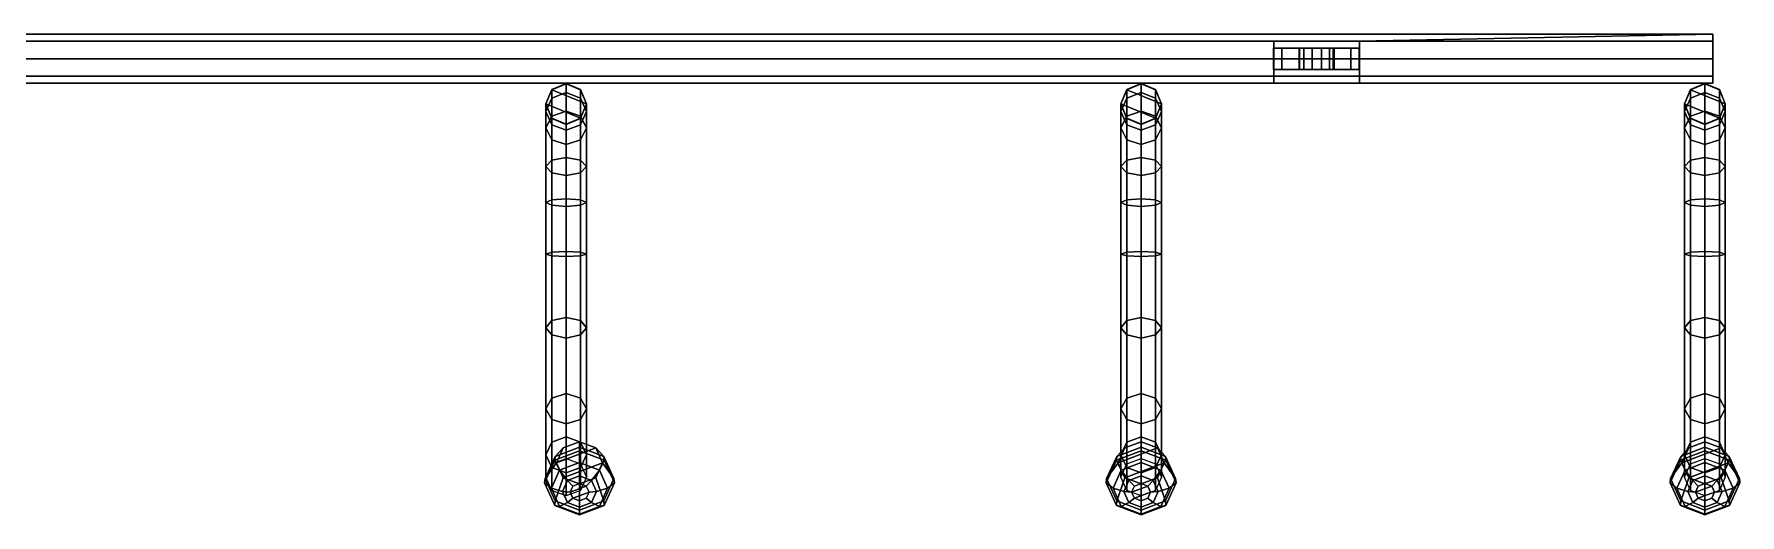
# Model space of a CAD drawing. Extents: x 0 to 330, y -45 to 0.
# Drawn here: x 170.3 to 330, y -45 to 0 of the extents above; entities that cross this region are included whole.
import ezdxf

# ---------------------------------------------------------------- set-up
doc = ezdxf.new("R2010")
doc.units = 0
doc.layers.add('ACESSORIO', color=254, linetype='CONTINUOUS')
doc.layers.add('BRANCO', color=7, linetype='CONTINUOUS')

msp = doc.modelspace()

# ---------------------------------------------------------------- meshes
at = {"layer": 'ACESSORIO'}
mesh = msp.add_polyface(dxfattribs=at)
corners = [(327.46, -4.6, 61), (327.46, -4.6, 28.55), (286.39, -4.6, 61), (33.17, -4.6, 61), (0.21, -4.6, 61), (0.21, -4.6, 28.55), (327.46, -3.93, 62.63), (327.46, -3.93, 59.37), (327.46, -3.93, 30.18), (327.46, -3.93, 26.92), (294.39, -3.93, 62.63), (294.39, -3.93, 59.37), (41.15, -3.93, 62.63), (41.15, -3.93, 59.37), (0.21, -3.93, 62.63), (0.21, -3.93, 59.37), (0.21, -3.93, 30.18), (0.21, -3.93, 26.92), (294.36, -3.3, 59.34), (293.59, -3.3, 64.23), (292.03, -3.3, 61.39), (292.03, -3.3, 60.51), (291.93, -3.3, 65), (291.59, -3.3, 62.15), (290.83, -3.3, 59.32), (289.96, -3.3, 62.59), (289.2, -3.3, 59.76), (288.79, -3.3, 57), (288.76, -3.3, 61.39), (287.12, -3.3, 64.23), (287.12, -3.3, 57.77), (286.36, -3.3, 62.66), (41.13, -3.3, 59.34), (40.36, -3.3, 64.23), (38.8, -3.3, 61.39), (38.8, -3.3, 60.51), (38.7, -3.3, 65), (38.36, -3.3, 62.15), (37.6, -3.3, 59.32), (36.73, -3.3, 62.59), (35.97, -3.3, 59.76), (35.56, -3.3, 57), (35.53, -3.3, 61.39), (33.89, -3.3, 64.23), (33.89, -3.3, 57.77), (33.13, -3.3, 62.66), (327.46, -2.3, 58.7), (327.46, -2.3, 26.25), (294.39, -2.3, 63.3), (294.39, -2.3, 58.7), (41.15, -2.3, 63.3), (41.15, -2.3, 58.7), (33.17, -2.3, 63.3), (0.21, -2.3, 63.3), (0.21, -2.3, 58.7), (0.21, -2.3, 30.85), (0.21, -2.3, 26.25), (294.36, -1.3, 62.66), (294.36, -1.3, 59.34), (293.59, -1.3, 64.23), (293.59, -1.3, 57.77), (292.03, -1.3, 61.39), (291.93, -1.3, 57), (291.59, -1.3, 62.15), (290.83, -1.3, 62.59), (288.79, -1.3, 57), (287.12, -1.3, 57.77), (286.36, -1.3, 59.34), (41.13, -1.3, 62.66), (41.13, -1.3, 59.34), (40.36, -1.3, 64.23), (40.36, -1.3, 57.77), (38.8, -1.3, 61.39), (38.7, -1.3, 57), (38.36, -1.3, 62.15), (37.6, -1.3, 62.59), (35.56, -1.3, 57), (33.89, -1.3, 57.77), (33.13, -1.3, 59.34), (327.46, -0.67, 59.37), (327.46, -0.67, 26.92), (294.39, -0.67, 62.63), (294.39, -0.67, 59.37), (41.15, -0.67, 62.63), (41.15, -0.67, 59.37), (33.17, -0.67, 62.63), (0.21, -0.67, 62.63), (0.21, -0.67, 59.37), (0.21, -0.67, 30.18), (327.46, 0, 28.55), (294.39, -0.67, 61), (41.15, -0.67, 61), (33.17, -0.67, 61), (0.21, 0, 61), (0.21, 0, 28.55), (0.21, 0, 28.55), (0.21, 0, 61), (286.39, -0.67, 61), (327.46, 0, 28.55), (327.46, 0, 61), (327.46, 0, 61), (0.21, -0.67, 26.92), (0.21, -0.67, 26.92), (0.21, -0.67, 30.18), (0.21, -0.67, 59.37), (0.21, -0.67, 62.63), (33.17, -0.67, 59.37), (286.39, -0.67, 59.37), (286.39, -0.67, 62.63), (327.46, -0.67, 26.92), (327.46, -0.67, 30.18), (327.46, -0.67, 30.18), (327.46, -0.67, 59.37), (327.46, -0.67, 62.63), (327.46, -0.67, 62.63), (33.13, -1.3, 59.34), (33.13, -1.3, 62.66), (33.13, -1.3, 62.66), (33.89, -1.3, 57.77), (33.89, -1.3, 64.23), (33.89, -1.3, 64.23), (35.53, -1.3, 60.51), (35.53, -1.3, 60.51), (35.53, -1.3, 61.39), (35.53, -1.3, 61.39), (35.56, -1.3, 57), (35.56, -1.3, 65), (35.56, -1.3, 65), (35.97, -1.3, 59.76), (35.97, -1.3, 59.76), (35.97, -1.3, 62.15), (35.97, -1.3, 62.15), (36.73, -1.3, 59.32), (36.73, -1.3, 59.32), (36.73, -1.3, 62.59), (36.73, -1.3, 62.59), (37.6, -1.3, 59.32), (37.6, -1.3, 59.32), (37.6, -1.3, 62.59), (38.36, -1.3, 59.76), (38.36, -1.3, 59.76), (38.36, -1.3, 62.15), (38.7, -1.3, 57), (38.7, -1.3, 65), (38.7, -1.3, 65), (38.8, -1.3, 60.51), (38.8, -1.3, 60.51), (38.8, -1.3, 61.39), (40.36, -1.3, 57.77), (40.36, -1.3, 64.23), (41.13, -1.3, 59.34), (41.13, -1.3, 62.66), (286.36, -1.3, 59.34), (286.36, -1.3, 62.66), (286.36, -1.3, 62.66), (287.12, -1.3, 57.77), (287.12, -1.3, 64.23), (287.12, -1.3, 64.23), (288.76, -1.3, 60.51), (288.76, -1.3, 60.51), (288.76, -1.3, 61.39), (288.76, -1.3, 61.39), (288.79, -1.3, 57), (288.79, -1.3, 65), (288.79, -1.3, 65), (289.2, -1.3, 59.76), (289.2, -1.3, 59.76), (289.2, -1.3, 62.15), (289.2, -1.3, 62.15), (289.96, -1.3, 59.32), (289.96, -1.3, 59.32), (289.96, -1.3, 62.59), (289.96, -1.3, 62.59), (290.83, -1.3, 59.32), (290.83, -1.3, 59.32), (290.83, -1.3, 62.59), (291.59, -1.3, 59.76), (291.59, -1.3, 59.76), (291.59, -1.3, 62.15), (291.93, -1.3, 57), (291.93, -1.3, 65), (291.93, -1.3, 65), (292.03, -1.3, 60.51), (292.03, -1.3, 60.51), (292.03, -1.3, 61.39), (293.59, -1.3, 57.77), (293.59, -1.3, 64.23), (294.36, -1.3, 59.34), (294.36, -1.3, 62.66), (0.21, -2.3, 26.25), (0.21, -2.3, 30.85), (0.21, -2.3, 58.7), (0.21, -2.3, 63.3), (33.17, -2.3, 58.7), (286.39, -2.3, 58.7), (286.39, -2.3, 63.3), (327.46, -2.3, 26.25), (327.46, -2.3, 30.85), (327.46, -2.3, 30.85), (327.46, -2.3, 58.7), (327.46, -2.3, 63.3), (327.46, -2.3, 63.3), (33.13, -3.3, 59.34), (33.13, -3.3, 59.34), (33.13, -3.3, 62.66), (33.89, -3.3, 57.77), (33.89, -3.3, 64.23), (35.53, -3.3, 60.51), (35.53, -3.3, 60.51), (35.53, -3.3, 61.39), (35.56, -3.3, 57), (35.56, -3.3, 65), (35.56, -3.3, 65), (35.97, -3.3, 59.76), (35.97, -3.3, 62.15), (35.97, -3.3, 62.15), (36.73, -3.3, 59.32), (36.73, -3.3, 59.32), (36.73, -3.3, 62.59), (37.6, -3.3, 59.32), (37.6, -3.3, 62.59), (37.6, -3.3, 62.59), (38.36, -3.3, 59.76), (38.36, -3.3, 59.76), (38.36, -3.3, 62.15), (38.7, -3.3, 57), (38.7, -3.3, 57), (38.7, -3.3, 65), (38.8, -3.3, 60.51), (38.8, -3.3, 61.39), (40.36, -3.3, 57.77), (40.36, -3.3, 57.77), (40.36, -3.3, 64.23), (41.13, -3.3, 59.34), (41.13, -3.3, 62.66), (41.13, -3.3, 62.66), (286.36, -3.3, 59.34), (286.36, -3.3, 59.34), (286.36, -3.3, 62.66), (287.12, -3.3, 57.77), (287.12, -3.3, 64.23), (288.76, -3.3, 60.51), (288.76, -3.3, 60.51), (288.76, -3.3, 61.39), (288.79, -3.3, 57), (288.79, -3.3, 65), (288.79, -3.3, 65), (289.2, -3.3, 59.76), (289.2, -3.3, 62.15), (289.2, -3.3, 62.15), (289.96, -3.3, 59.32), (289.96, -3.3, 59.32), (289.96, -3.3, 62.59), (290.83, -3.3, 59.32), (290.83, -3.3, 62.59), (290.83, -3.3, 62.59), (291.59, -3.3, 59.76), (291.59, -3.3, 59.76), (291.59, -3.3, 62.15), (291.93, -3.3, 57), (291.93, -3.3, 57), (291.93, -3.3, 65), (292.03, -3.3, 60.51), (292.03, -3.3, 61.39), (293.59, -3.3, 57.77), (293.59, -3.3, 57.77), (293.59, -3.3, 64.23), (294.36, -3.3, 59.34), (294.36, -3.3, 62.66), (294.36, -3.3, 62.66), (0.21, -3.93, 26.92), (0.21, -3.93, 30.18), (0.21, -3.93, 59.37), (0.21, -3.93, 62.63), (33.17, -3.93, 59.37), (33.17, -3.93, 62.63), (286.39, -3.93, 59.37), (286.39, -3.93, 62.63), (327.46, -3.93, 26.92), (327.46, -3.93, 30.18), (327.46, -3.93, 59.37), (327.46, -3.93, 62.63), (0.21, -4.6, 28.55), (0.21, -4.6, 61), (41.15, -4.6, 61), (294.39, -4.6, 61), (327.46, -4.6, 28.55), (327.46, -4.6, 61)]
mesh.append_faces([[corners[k] for k in face] for face in [(281, 10, 285, 287), (200, 48, 10, 281), (113, 81, 48, 200), (99, 90, 81, 113), (112, 82, 90, 99), (199, 49, 82, 112), (280, 11, 49, 199), (287, 285, 11, 280), (191, 272, 4, 104), (104, 4, 14, 96), (96, 14, 192, 105), (79, 100, 114, 46), (46, 114, 201, 7), (7, 201, 6, 0), (12, 284, 2, 277), (50, 12, 277, 195), (83, 50, 195, 108), (91, 83, 108, 97), (84, 91, 97, 107), (51, 84, 107, 194), (13, 51, 194, 276), (284, 13, 276, 2), (273, 283, 3, 275), (53, 273, 275, 52), (86, 53, 52, 85), (93, 86, 85, 92), (87, 93, 92, 106), (54, 87, 106, 193), (15, 54, 193, 274), (283, 15, 274, 3), (286, 279, 271, 282), (279, 197, 190, 271), (197, 110, 103, 190), (110, 89, 94, 103), (89, 109, 101, 94), (109, 196, 189, 101), (196, 278, 270, 189), (278, 286, 282, 270), (56, 17, 5, 102), (102, 5, 16, 95), (95, 16, 55, 88), (80, 98, 111, 47), (47, 111, 198, 9), (9, 198, 8, 1), (226, 41, 125, 142), (203, 45, 116, 115), (212, 36, 143, 126), (235, 32, 150, 151), (118, 125, 41, 44), (231, 226, 142, 148), (119, 116, 45, 43), (149, 143, 36, 33), (115, 118, 44, 203), (32, 231, 148, 150), (126, 119, 43, 212), (151, 149, 33, 235), (35, 145, 139, 223), (34, 147, 145, 35), (38, 136, 132, 217), (223, 139, 136, 38), (40, 128, 121, 208), (217, 132, 128, 40), (42, 123, 130, 215), (208, 121, 123, 42), (39, 134, 138, 221), (215, 130, 134, 39), (147, 34, 37, 141), (221, 138, 141, 37), (74, 75, 144, 70), (74, 70, 68, 72), (72, 68, 69, 146), (140, 146, 69, 71), (140, 71, 73, 137), (133, 137, 73, 76), (129, 133, 76, 77), (129, 77, 78, 122), (124, 122, 78, 117), (131, 124, 117, 120), (131, 120, 127, 135), (135, 127, 144, 75), (214, 218, 211, 206), (214, 206, 204, 209), (209, 204, 202, 207), (213, 207, 202, 205), (213, 205, 210, 216), (216, 210, 225, 219), (222, 219, 225, 230), (222, 230, 233, 228), (229, 228, 233, 234), (224, 229, 234, 232), (224, 232, 227, 220), (218, 220, 227, 211), (260, 27, 162, 179), (237, 31, 153, 152), (246, 22, 180, 163), (269, 18, 187, 188), (155, 162, 27, 30), (265, 260, 179, 185), (156, 153, 31, 29), (186, 180, 22, 19), (152, 155, 30, 237), (18, 265, 185, 187), (163, 156, 29, 246), (188, 186, 19, 269), (21, 182, 176, 257), (20, 184, 182, 21), (24, 173, 169, 251), (257, 176, 173, 24), (26, 165, 158, 242), (251, 169, 165, 26), (28, 160, 167, 249), (242, 158, 160, 28), (25, 171, 175, 255), (249, 167, 171, 25), (184, 20, 23, 178), (255, 175, 178, 23), (63, 64, 181, 59), (63, 59, 57, 61), (61, 57, 58, 183), (177, 183, 58, 60), (177, 60, 62, 174), (170, 174, 62, 65), (166, 170, 65, 66), (166, 66, 67, 159), (161, 159, 67, 154), (168, 161, 154, 157), (168, 157, 164, 172), (172, 164, 181, 64), (248, 252, 245, 240), (248, 240, 238, 243), (243, 238, 236, 241), (247, 241, 236, 239), (247, 239, 244, 250), (250, 244, 259, 253), (256, 253, 259, 264), (256, 264, 267, 262), (263, 262, 267, 268), (258, 263, 268, 266), (258, 266, 261, 254), (252, 254, 261, 245)]])
mesh = msp.add_polyface(dxfattribs=at)
corners = [(218.79, -40.58, 16.53), (218.24, -39.39, 17.16), (221.48, -38.2, 17.8), (218.79, -38.2, 17.8), (218.79, -36.07, 9.72), (218.24, -35.07, 10.61), (221.48, -34.06, 11.5), (218.79, -34.06, 11.5), (218.79, -28.16, 3.02), (218.24, -27.48, 4.2), (221.48, -26.8, 5.39), (218.79, -26.8, 5.39), (218.79, -20.75, 0.56), (218.24, -20.59, 1.92), (221.48, -20.42, 3.28), (218.79, -20.42, 3.28), (221.48, -16.02, 3.58), (222.04, -15.77, 2.25), (221.48, -15.51, 0.92), (220.14, -15.41, 0.37), (221.48, -12.98, 4.55), (222.04, -12.39, 3.32), (221.48, -11.81, 2.1), (220.14, -11.56, 1.6), (218.79, -8.48, 9.88), (220.14, -8.45, 12.2), (220.14, -8.44, 63.09), (218.79, -7.89, 12.2), (218.79, -7.88, 63.09), (221.48, -7.68, 5.9), (218.24, -7.24, 9.33), (220.14, -7.22, 5.58), (218.24, -6.54, 12.2), (220.14, -5.48, 8.55), (221.48, -5.2, 63.09), (218.79, -5.19, 12.19), (220.14, -4.64, 63.09), (220.14, -4.63, 12.19), (220.14, -4.64, 63.09), (221.48, -5.19, 12.19), (218.79, -5.2, 63.09), (218.79, -5.2, 63.09), (221.48, -5.2, 63.09), (218.79, -6, 8.78), (221.48, -6, 8.78), (218.24, -6.54, 63.09), (218.24, -6.54, 63.09), (222.04, -6.54, 12.2), (222.04, -6.54, 63.09), (222.04, -6.54, 63.09), (222.04, -7.24, 9.33), (218.79, -7.68, 5.9), (218.79, -7.88, 63.09), (221.48, -7.88, 63.09), (221.48, -7.88, 63.09), (221.48, -7.89, 12.2), (220.14, -8.44, 63.09), (221.48, -8.48, 9.88), (218.24, -8.78, 6.68), (222.04, -8.78, 6.68), (220.14, -8.99, 10.11), (218.79, -9.88, 7.45), (221.48, -9.88, 7.45), (220.14, -10.33, 7.77), (218.79, -11.81, 2.1), (218.24, -12.39, 3.32), (218.79, -12.98, 4.55), (220.14, -13.22, 5.05), (218.79, -15.51, 0.92), (218.24, -15.77, 2.25), (218.79, -16.02, 3.58), (220.14, -16.13, 4.13), (220.14, -20.36, 3.85), (222.04, -20.59, 1.92), (221.48, -20.75, 0.56), (220.14, -20.82), (220.14, -26.52, 5.88), (222.04, -27.48, 4.2), (221.48, -28.16, 3.02), (220.14, -28.45, 2.53), (220.14, -33.64, 11.87), (222.04, -35.07, 10.61), (221.48, -36.07, 9.72), (220.14, -36.49, 9.35), (220.14, -37.71, 18.06), (222.04, -39.39, 17.16), (220.14, -39.71, 22.46), (218.79, -40.22, 22.25), (221.48, -40.22, 22.25), (221.48, -40.58, 16.53), (220.14, -41.07, 16.26), (218.24, -41.47, 21.75), (222.04, -41.47, 21.75), (218.79, -42.71, 21.24), (221.48, -42.71, 21.24), (220.14, -43.23, 21.03)]
mesh.append_faces([[corners[k] for k in face] for face in [(56, 52, 27, 25), (52, 45, 32, 27), (45, 40, 35, 32), (40, 36, 37, 35), (36, 42, 39, 37), (42, 48, 47, 39), (48, 53, 55, 47), (53, 56, 25, 55), (24, 60, 25, 27), (30, 24, 27, 32), (43, 30, 32, 35), (33, 43, 35, 37), (44, 33, 37, 39), (50, 44, 39, 47), (57, 50, 47, 55), (60, 57, 55, 25), (61, 63, 60, 24), (58, 61, 24, 30), (51, 58, 30, 43), (31, 51, 43, 33), (29, 31, 33, 44), (59, 29, 44, 50), (62, 59, 50, 57), (63, 62, 57, 60), (63, 61, 66, 67), (61, 58, 65, 66), (58, 51, 64, 65), (51, 31, 23, 64), (31, 29, 22, 23), (29, 59, 21, 22), (59, 62, 20, 21), (62, 63, 67, 20), (70, 71, 67, 66), (69, 70, 66, 65), (68, 69, 65, 64), (19, 68, 64, 23), (18, 19, 23, 22), (17, 18, 22, 21), (16, 17, 21, 20), (71, 16, 20, 67), (15, 72, 71, 70), (13, 15, 70, 69), (12, 13, 69, 68), (75, 12, 68, 19), (74, 75, 19, 18), (73, 74, 18, 17), (14, 73, 17, 16), (72, 14, 16, 71), (11, 76, 72, 15), (9, 11, 15, 13), (8, 9, 13, 12), (79, 8, 12, 75), (78, 79, 75, 74), (77, 78, 74, 73), (10, 77, 73, 14), (76, 10, 14, 72), (76, 11, 7, 80), (11, 9, 5, 7), (9, 8, 4, 5), (8, 79, 83, 4), (79, 78, 82, 83), (78, 77, 81, 82), (77, 10, 6, 81), (10, 76, 80, 6), (80, 7, 3, 84), (7, 5, 1, 3), (5, 4, 0, 1), (4, 83, 90, 0), (83, 82, 89, 90), (82, 81, 85, 89), (81, 6, 2, 85), (6, 80, 84, 2), (87, 86, 84, 3), (91, 87, 3, 1), (93, 91, 1, 0), (95, 93, 0, 90), (94, 95, 90, 89), (92, 94, 89, 85), (88, 92, 85, 2), (86, 88, 2, 84), (34, 38, 41, 49), (49, 41, 46, 54), (54, 46, 28, 26)]])
mesh = msp.add_polyface(dxfattribs=at)
corners = [(272.61, -40.58, 16.53), (272.05, -39.39, 17.16), (275.3, -38.2, 17.8), (272.61, -38.2, 17.8), (272.61, -36.07, 9.72), (272.05, -35.07, 10.61), (275.3, -34.06, 11.5), (272.61, -34.06, 11.5), (272.61, -28.16, 3.02), (272.05, -27.48, 4.2), (275.3, -26.8, 5.39), (272.61, -26.8, 5.39), (272.61, -20.75, 0.56), (272.05, -20.59, 1.92), (275.3, -20.42, 3.28), (272.61, -20.42, 3.28), (275.3, -16.02, 3.58), (275.85, -15.77, 2.25), (275.3, -15.51, 0.92), (273.95, -15.41, 0.37), (275.3, -12.98, 4.55), (275.85, -12.39, 3.32), (275.3, -11.81, 2.1), (273.95, -11.56, 1.6), (272.61, -8.48, 9.88), (273.95, -8.45, 12.2), (273.95, -8.44, 63.09), (272.61, -7.89, 12.2), (272.61, -7.88, 63.09), (275.3, -7.68, 5.9), (272.05, -7.24, 9.33), (273.95, -7.22, 5.58), (272.05, -6.54, 12.2), (273.95, -5.48, 8.55), (275.3, -5.2, 63.09), (272.61, -5.19, 12.19), (273.95, -4.64, 63.09), (273.95, -4.63, 12.19), (273.95, -4.64, 63.09), (275.3, -5.19, 12.19), (272.61, -5.2, 63.09), (272.61, -5.2, 63.09), (275.3, -5.2, 63.09), (272.61, -6, 8.78), (275.3, -6, 8.78), (272.05, -6.54, 63.09), (272.05, -6.54, 63.09), (275.85, -6.54, 12.2), (275.85, -6.54, 63.09), (275.85, -6.54, 63.09), (275.85, -7.24, 9.33), (272.61, -7.68, 5.9), (272.61, -7.88, 63.09), (275.3, -7.88, 63.09), (275.3, -7.88, 63.09), (275.3, -7.89, 12.2), (273.95, -8.44, 63.09), (275.3, -8.48, 9.88), (272.05, -8.78, 6.68), (275.85, -8.78, 6.68), (273.95, -8.99, 10.11), (272.61, -9.88, 7.45), (275.3, -9.88, 7.45), (273.95, -10.33, 7.77), (272.61, -11.81, 2.1), (272.05, -12.39, 3.32), (272.61, -12.98, 4.55), (273.95, -13.22, 5.05), (272.61, -15.51, 0.92), (272.05, -15.77, 2.25), (272.61, -16.02, 3.58), (273.95, -16.13, 4.13), (273.95, -20.36, 3.85), (275.85, -20.59, 1.92), (275.3, -20.75, 0.56), (273.95, -20.82), (273.95, -26.52, 5.88), (275.85, -27.48, 4.2), (275.3, -28.16, 3.02), (273.95, -28.45, 2.53), (273.95, -33.64, 11.87), (275.85, -35.07, 10.61), (275.3, -36.07, 9.72), (273.95, -36.49, 9.35), (273.95, -37.71, 18.06), (275.85, -39.39, 17.16), (273.95, -39.71, 22.46), (272.61, -40.22, 22.25), (275.3, -40.22, 22.25), (275.3, -40.58, 16.53), (273.95, -41.07, 16.26), (272.05, -41.47, 21.75), (275.85, -41.47, 21.75), (272.61, -42.71, 21.24), (275.3, -42.71, 21.24), (273.95, -43.23, 21.03)]
mesh.append_faces([[corners[k] for k in face] for face in [(56, 52, 27, 25), (52, 45, 32, 27), (45, 40, 35, 32), (40, 36, 37, 35), (36, 42, 39, 37), (42, 48, 47, 39), (48, 53, 55, 47), (53, 56, 25, 55), (24, 60, 25, 27), (30, 24, 27, 32), (43, 30, 32, 35), (33, 43, 35, 37), (44, 33, 37, 39), (50, 44, 39, 47), (57, 50, 47, 55), (60, 57, 55, 25), (61, 63, 60, 24), (58, 61, 24, 30), (51, 58, 30, 43), (31, 51, 43, 33), (29, 31, 33, 44), (59, 29, 44, 50), (62, 59, 50, 57), (63, 62, 57, 60), (63, 61, 66, 67), (61, 58, 65, 66), (58, 51, 64, 65), (51, 31, 23, 64), (31, 29, 22, 23), (29, 59, 21, 22), (59, 62, 20, 21), (62, 63, 67, 20), (70, 71, 67, 66), (69, 70, 66, 65), (68, 69, 65, 64), (19, 68, 64, 23), (18, 19, 23, 22), (17, 18, 22, 21), (16, 17, 21, 20), (71, 16, 20, 67), (15, 72, 71, 70), (13, 15, 70, 69), (12, 13, 69, 68), (75, 12, 68, 19), (74, 75, 19, 18), (73, 74, 18, 17), (14, 73, 17, 16), (72, 14, 16, 71), (11, 76, 72, 15), (9, 11, 15, 13), (8, 9, 13, 12), (79, 8, 12, 75), (78, 79, 75, 74), (77, 78, 74, 73), (10, 77, 73, 14), (76, 10, 14, 72), (76, 11, 7, 80), (11, 9, 5, 7), (9, 8, 4, 5), (8, 79, 83, 4), (79, 78, 82, 83), (78, 77, 81, 82), (77, 10, 6, 81), (10, 76, 80, 6), (80, 7, 3, 84), (7, 5, 1, 3), (5, 4, 0, 1), (4, 83, 90, 0), (83, 82, 89, 90), (82, 81, 85, 89), (81, 6, 2, 85), (6, 80, 84, 2), (87, 86, 84, 3), (91, 87, 3, 1), (93, 91, 1, 0), (95, 93, 0, 90), (94, 95, 90, 89), (92, 94, 89, 85), (88, 92, 85, 2), (86, 88, 2, 84), (34, 38, 41, 49), (49, 41, 46, 54), (54, 46, 28, 26)]])
mesh = msp.add_polyface(dxfattribs=at)
corners = [(325.39, -40.58, 16.53), (324.83, -39.39, 17.16), (328.08, -38.2, 17.8), (325.39, -38.2, 17.8), (325.39, -36.07, 9.72), (324.83, -35.07, 10.61), (328.08, -34.06, 11.5), (325.39, -34.06, 11.5), (325.39, -28.16, 3.02), (324.83, -27.48, 4.2), (328.08, -26.8, 5.39), (325.39, -26.8, 5.39), (325.39, -20.75, 0.56), (324.83, -20.59, 1.92), (328.08, -20.42, 3.28), (325.39, -20.42, 3.28), (328.08, -16.02, 3.58), (328.63, -15.77, 2.25), (328.08, -15.51, 0.92), (326.73, -15.41, 0.37), (328.08, -12.98, 4.55), (328.63, -12.39, 3.32), (328.08, -11.81, 2.1), (326.73, -11.56, 1.6), (325.39, -8.48, 9.88), (326.73, -8.45, 12.2), (326.73, -8.44, 63.09), (325.39, -7.89, 12.2), (325.39, -7.88, 63.09), (328.08, -7.68, 5.9), (324.83, -7.24, 9.33), (326.73, -7.22, 5.58), (324.83, -6.54, 12.2), (326.73, -5.48, 8.55), (328.08, -5.2, 63.09), (325.39, -5.19, 12.19), (326.73, -4.64, 63.09), (326.73, -4.63, 12.19), (326.73, -4.64, 63.09), (328.08, -5.19, 12.19), (325.39, -5.2, 63.09), (325.39, -5.2, 63.09), (328.08, -5.2, 63.09), (325.39, -6, 8.78), (328.08, -6, 8.78), (324.83, -6.54, 63.09), (324.83, -6.54, 63.09), (328.63, -6.54, 12.2), (328.63, -6.54, 63.09), (328.63, -6.54, 63.09), (328.63, -7.24, 9.33), (325.39, -7.68, 5.9), (325.39, -7.88, 63.09), (328.08, -7.88, 63.09), (328.08, -7.88, 63.09), (328.08, -7.89, 12.2), (326.73, -8.44, 63.09), (328.08, -8.48, 9.88), (324.83, -8.78, 6.68), (328.63, -8.78, 6.68), (326.73, -8.99, 10.11), (325.39, -9.88, 7.45), (328.08, -9.88, 7.45), (326.73, -10.33, 7.77), (325.39, -11.81, 2.1), (324.83, -12.39, 3.32), (325.39, -12.98, 4.55), (326.73, -13.22, 5.05), (325.39, -15.51, 0.92), (324.83, -15.77, 2.25), (325.39, -16.02, 3.58), (326.73, -16.13, 4.13), (326.73, -20.36, 3.85), (328.63, -20.59, 1.92), (328.08, -20.75, 0.56), (326.73, -20.82), (326.73, -26.52, 5.88), (328.63, -27.48, 4.2), (328.08, -28.16, 3.02), (326.73, -28.45, 2.53), (326.73, -33.64, 11.87), (328.63, -35.07, 10.61), (328.08, -36.07, 9.72), (326.73, -36.49, 9.35), (326.73, -37.71, 18.06), (328.63, -39.39, 17.16), (326.73, -39.71, 22.46), (325.39, -40.22, 22.25), (328.08, -40.22, 22.25), (328.08, -40.58, 16.53), (326.73, -41.07, 16.26), (324.83, -41.47, 21.75), (328.63, -41.47, 21.75), (325.39, -42.71, 21.24), (328.08, -42.71, 21.24), (326.73, -43.23, 21.03)]
mesh.append_faces([[corners[k] for k in face] for face in [(56, 52, 27, 25), (52, 45, 32, 27), (45, 40, 35, 32), (40, 36, 37, 35), (36, 42, 39, 37), (42, 48, 47, 39), (48, 53, 55, 47), (53, 56, 25, 55), (24, 60, 25, 27), (30, 24, 27, 32), (43, 30, 32, 35), (33, 43, 35, 37), (44, 33, 37, 39), (50, 44, 39, 47), (57, 50, 47, 55), (60, 57, 55, 25), (61, 63, 60, 24), (58, 61, 24, 30), (51, 58, 30, 43), (31, 51, 43, 33), (29, 31, 33, 44), (59, 29, 44, 50), (62, 59, 50, 57), (63, 62, 57, 60), (63, 61, 66, 67), (61, 58, 65, 66), (58, 51, 64, 65), (51, 31, 23, 64), (31, 29, 22, 23), (29, 59, 21, 22), (59, 62, 20, 21), (62, 63, 67, 20), (70, 71, 67, 66), (69, 70, 66, 65), (68, 69, 65, 64), (19, 68, 64, 23), (18, 19, 23, 22), (17, 18, 22, 21), (16, 17, 21, 20), (71, 16, 20, 67), (15, 72, 71, 70), (13, 15, 70, 69), (12, 13, 69, 68), (75, 12, 68, 19), (74, 75, 19, 18), (73, 74, 18, 17), (14, 73, 17, 16), (72, 14, 16, 71), (11, 76, 72, 15), (9, 11, 15, 13), (8, 9, 13, 12), (79, 8, 12, 75), (78, 79, 75, 74), (77, 78, 74, 73), (10, 77, 73, 14), (76, 10, 14, 72), (76, 11, 7, 80), (11, 9, 5, 7), (9, 8, 4, 5), (8, 79, 83, 4), (79, 78, 82, 83), (78, 77, 81, 82), (77, 10, 6, 81), (10, 76, 80, 6), (80, 7, 3, 84), (7, 5, 1, 3), (5, 4, 0, 1), (4, 83, 90, 0), (83, 82, 89, 90), (82, 81, 85, 89), (81, 6, 2, 85), (6, 80, 84, 2), (87, 86, 84, 3), (91, 87, 3, 1), (93, 91, 1, 0), (95, 93, 0, 90), (94, 95, 90, 89), (92, 94, 89, 85), (88, 92, 85, 2), (86, 88, 2, 84), (34, 38, 41, 49), (49, 41, 46, 54), (54, 46, 28, 26)]])
at = {"layer": 'BRANCO'}
mesh = msp.add_polyface(dxfattribs=at)
corners = [(221.39, -44.57, 20.91), (223.7, -44.12, 22.17), (222.02, -43.45, 24.84), (222.28, -42.88, 25.09), (222.99, -42.81, 24.93), (224.02, -42.51, 24.25), (220.76, -42.3, 25.34), (221.39, -42.1, 17.92), (221.39, -42.06, 25.44), (224.65, -42.01, 23.1), (220.26, -41.77, 25.39), (224.61, -41.61, 22.2), (222.91, -41.52, 18.17), (219.86, -41.52, 18.17), (221.39, -41.34, 25.57), (219.23, -40.12, 18.78), (221.39, -40.1, 25.3), (223.7, -39.89, 24.02), (223.67, -39.53, 23.11), (221.39, -39.01, 24.4), (219.86, -38.73, 19.39), (221.39, -38.66, 23.49), (221.39, -38.15, 19.64), (221.39, -38.15, 19.64), (219.86, -38.73, 19.39), (222.91, -38.73, 19.39), (222.91, -38.73, 19.39), (219.11, -39.53, 23.11), (219.08, -39.89, 24.02), (219.23, -40.12, 18.78), (223.54, -40.12, 18.78), (223.54, -40.12, 18.78), (219.53, -40.81, 24.99), (223.25, -40.81, 24.99), (219.86, -41.52, 18.17), (222.91, -41.52, 18.17), (218.17, -41.61, 22.2), (222.52, -41.77, 25.39), (218.12, -42.01, 23.1), (221.39, -42.1, 17.92), (222.02, -42.3, 25.34), (218.76, -42.51, 24.25), (219.79, -42.81, 24.93), (220.5, -42.88, 25.09), (220.76, -43.45, 24.84), (221.39, -43.69, 24.73), (219.11, -43.7, 21.29), (223.67, -43.7, 21.29), (220.26, -43.85, 24.48), (222.52, -43.85, 24.48), (219.08, -44.12, 22.17), (219.53, -44.21, 23.51), (223.25, -44.21, 23.51), (221.39, -44.28, 24.29), (221.39, -44.92, 23.2), (221.39, -45, 21.79)]
mesh.append_faces([[corners[k] for k in face] for face in [(39, 35, 47, 0), (35, 30, 11, 47), (30, 25, 18, 11), (25, 22, 21, 18), (22, 24, 27, 21), (24, 29, 36, 27), (29, 34, 46, 36), (34, 39, 0, 46), (1, 55, 0, 47), (9, 1, 47, 11), (17, 9, 11, 18), (19, 17, 18, 21), (28, 19, 21, 27), (38, 28, 27, 36), (50, 38, 36, 46), (55, 50, 46, 0), (55, 1, 52, 54), (1, 9, 5, 52), (9, 17, 33, 5), (17, 19, 16, 33), (19, 28, 32, 16), (28, 38, 41, 32), (38, 50, 51, 41), (50, 55, 54, 51), (49, 53, 54, 52), (4, 49, 52, 5), (37, 4, 5, 33), (14, 37, 33, 16), (10, 14, 16, 32), (42, 10, 32, 41), (48, 42, 41, 51), (53, 48, 51, 54), (53, 49, 2, 45), (49, 4, 3, 2), (4, 37, 40, 3), (37, 14, 8, 40), (14, 10, 6, 8), (10, 42, 43, 6), (42, 48, 44, 43), (48, 53, 45, 44), (45, 2, 3, 44), (44, 3, 40, 43), (43, 40, 8, 6), (20, 23, 26, 15), (15, 26, 31, 13), (13, 31, 12, 7)]])
mesh = msp.add_polyface(dxfattribs=at)
corners = [(273.95, -44.57, 20.91), (276.26, -44.12, 22.17), (274.58, -43.45, 24.84), (274.84, -42.88, 25.09), (275.56, -42.81, 24.93), (276.58, -42.51, 24.25), (273.33, -42.3, 25.34), (273.95, -42.1, 17.92), (273.95, -42.06, 25.44), (277.22, -42.01, 23.1), (272.82, -41.77, 25.39), (277.17, -41.61, 22.2), (275.48, -41.52, 18.17), (272.43, -41.52, 18.17), (273.95, -41.34, 25.57), (271.8, -40.12, 18.78), (273.95, -40.1, 25.3), (276.26, -39.89, 24.02), (276.23, -39.53, 23.11), (273.95, -39.01, 24.4), (272.43, -38.73, 19.39), (273.95, -38.66, 23.49), (273.95, -38.15, 19.64), (273.95, -38.15, 19.64), (272.43, -38.73, 19.39), (275.48, -38.73, 19.39), (275.48, -38.73, 19.39), (271.68, -39.53, 23.11), (271.64, -39.89, 24.02), (271.8, -40.12, 18.78), (276.11, -40.12, 18.78), (276.11, -40.12, 18.78), (272.1, -40.81, 24.99), (275.81, -40.81, 24.99), (272.43, -41.52, 18.17), (275.48, -41.52, 18.17), (270.73, -41.61, 22.2), (275.09, -41.77, 25.39), (270.69, -42.01, 23.1), (273.95, -42.1, 17.92), (274.58, -42.3, 25.34), (271.33, -42.51, 24.25), (272.35, -42.81, 24.93), (273.07, -42.88, 25.09), (273.33, -43.45, 24.84), (273.95, -43.69, 24.73), (271.68, -43.7, 21.29), (276.23, -43.7, 21.29), (272.82, -43.85, 24.48), (275.09, -43.85, 24.48), (271.64, -44.12, 22.17), (272.1, -44.21, 23.51), (275.81, -44.21, 23.51), (273.95, -44.28, 24.29), (273.95, -44.92, 23.2), (273.95, -45, 21.79)]
mesh.append_faces([[corners[k] for k in face] for face in [(39, 35, 47, 0), (35, 30, 11, 47), (30, 25, 18, 11), (25, 22, 21, 18), (22, 24, 27, 21), (24, 29, 36, 27), (29, 34, 46, 36), (34, 39, 0, 46), (1, 55, 0, 47), (9, 1, 47, 11), (17, 9, 11, 18), (19, 17, 18, 21), (28, 19, 21, 27), (38, 28, 27, 36), (50, 38, 36, 46), (55, 50, 46, 0), (55, 1, 52, 54), (1, 9, 5, 52), (9, 17, 33, 5), (17, 19, 16, 33), (19, 28, 32, 16), (28, 38, 41, 32), (38, 50, 51, 41), (50, 55, 54, 51), (49, 53, 54, 52), (4, 49, 52, 5), (37, 4, 5, 33), (14, 37, 33, 16), (10, 14, 16, 32), (42, 10, 32, 41), (48, 42, 41, 51), (53, 48, 51, 54), (53, 49, 2, 45), (49, 4, 3, 2), (4, 37, 40, 3), (37, 14, 8, 40), (14, 10, 6, 8), (10, 42, 43, 6), (42, 48, 44, 43), (48, 53, 45, 44), (45, 2, 3, 44), (44, 3, 40, 43), (43, 40, 8, 6), (20, 23, 26, 15), (15, 26, 31, 13), (13, 31, 12, 7)]])
mesh = msp.add_polyface(dxfattribs=at)
corners = [(326.73, -44.57, 20.91), (329.04, -44.12, 22.17), (327.36, -43.45, 24.84), (327.62, -42.88, 25.09), (328.34, -42.81, 24.93), (329.36, -42.51, 24.25), (326.11, -42.3, 25.34), (326.73, -42.1, 17.92), (326.73, -42.06, 25.44), (330, -42.01, 23.1), (325.6, -41.77, 25.39), (329.96, -41.61, 22.2), (328.26, -41.52, 18.17), (325.21, -41.52, 18.17), (326.73, -41.34, 25.57), (324.58, -40.12, 18.78), (326.73, -40.1, 25.3), (329.04, -39.89, 24.02), (329.01, -39.53, 23.11), (326.73, -39.01, 24.4), (325.21, -38.73, 19.39), (326.73, -38.66, 23.49), (326.73, -38.15, 19.64), (326.73, -38.15, 19.64), (325.21, -38.73, 19.39), (328.26, -38.73, 19.39), (328.26, -38.73, 19.39), (324.46, -39.53, 23.11), (324.43, -39.89, 24.02), (324.58, -40.12, 18.78), (328.89, -40.12, 18.78), (328.89, -40.12, 18.78), (324.88, -40.81, 24.99), (328.59, -40.81, 24.99), (325.21, -41.52, 18.17), (328.26, -41.52, 18.17), (323.51, -41.61, 22.2), (327.87, -41.77, 25.39), (323.47, -42.01, 23.1), (326.73, -42.1, 17.92), (327.36, -42.3, 25.34), (324.11, -42.51, 24.25), (325.13, -42.81, 24.93), (325.85, -42.88, 25.09), (326.11, -43.45, 24.84), (326.73, -43.69, 24.73), (324.46, -43.7, 21.29), (329.01, -43.7, 21.29), (325.6, -43.85, 24.48), (327.87, -43.85, 24.48), (324.43, -44.12, 22.17), (324.88, -44.21, 23.51), (328.59, -44.21, 23.51), (326.73, -44.28, 24.29), (326.73, -44.92, 23.2), (326.73, -45, 21.79)]
mesh.append_faces([[corners[k] for k in face] for face in [(39, 35, 47, 0), (35, 30, 11, 47), (30, 25, 18, 11), (25, 22, 21, 18), (22, 24, 27, 21), (24, 29, 36, 27), (29, 34, 46, 36), (34, 39, 0, 46), (1, 55, 0, 47), (9, 1, 47, 11), (17, 9, 11, 18), (19, 17, 18, 21), (28, 19, 21, 27), (38, 28, 27, 36), (50, 38, 36, 46), (55, 50, 46, 0), (55, 1, 52, 54), (1, 9, 5, 52), (9, 17, 33, 5), (17, 19, 16, 33), (19, 28, 32, 16), (28, 38, 41, 32), (38, 50, 51, 41), (50, 55, 54, 51), (49, 53, 54, 52), (4, 49, 52, 5), (37, 4, 5, 33), (14, 37, 33, 16), (10, 14, 16, 32), (42, 10, 32, 41), (48, 42, 41, 51), (53, 48, 51, 54), (53, 49, 2, 45), (49, 4, 3, 2), (4, 37, 40, 3), (37, 14, 8, 40), (14, 10, 6, 8), (10, 42, 43, 6), (42, 48, 44, 43), (48, 53, 45, 44), (45, 2, 3, 44), (44, 3, 40, 43), (43, 40, 8, 6), (20, 23, 26, 15), (15, 26, 31, 13), (13, 31, 12, 7)]])

doc.saveas('drawing.dxf')
